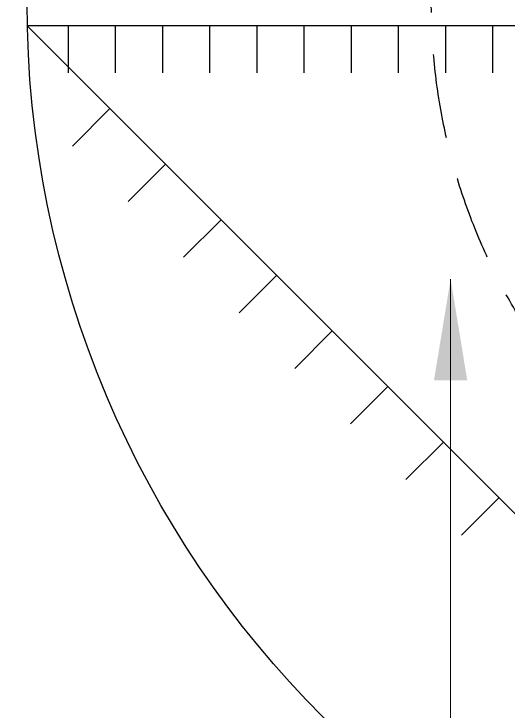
# Model space of a CAD drawing. Header units: millimetres. Extents: x -121190 to 167528, y -50070 to 22631.
# Drawn here: x 23907 to 24641, y 4125 to 5159 of the extents above; entities that cross this region are included whole.
import ezdxf

# ---------------------------------------------------------------- set-up
doc = ezdxf.new("R2010")
doc.units = ezdxf.units.MM
doc.header["$MEASUREMENT"] = 0
doc.linetypes.add('HIDDEN', pattern=[0.375, 0.25, -0.125])
doc.layers.add('04.HIDDEN', color=8, linetype='HIDDEN')
doc.layers.add('10.HATCH', color=9, linetype='Continuous')
doc.layers.add('CDC_03.BORDER', color=3, linetype='Continuous', lineweight=25)
doc.layers.add('CDC_11.NOTE', color=8, linetype='Continuous', lineweight=18)
doc.styles.get("Standard").update_dxf_attribs({"font": 'txt_____.ttf'})
doc.dimstyles.new('DIM 1-100', dxfattribs={"dimscale": 100, "dimtxt": 4, "dimasz": 1.5, "dimexe": 1, "dimexo": 0, "dimgap": 1, "dimtad": 1, "dimdec": 0, "dimdsep": 46, "dimtxsty": 'Standard', "dimblk": 'ARCHTICK', "dimcen": 0, "dimdle": 1, "dimclrd": 256, "dimclre": 256, "dimclrt": 7, "dimazin": 2, "dimtp": 0.1, "dimtm": 0.1, "dimtfac": 0.71, "dimtdec": 0, "dimtofl": 0, "dimtmove": 2, "dimatfit": 3, "dimfxl": 1, "dimtolj": 1, "dimlwd": -1, "dimlwe": -1, "dimarcsym": 0})

# ---------------------------------------------------------------- blocks, each defined once
blk = doc.blocks.new('_ArchTick')
at = {"color": 0, "linetype": 'ByBlock', "const_width": 0.15}
blk.add_lwpolyline([(-0.5, -0.5), (0.5, 0.5)], dxfattribs=at)

msp = doc.modelspace()

# ---------------------------------------------------------------- linework, layer by layer
at = {"layer": '04.HIDDEN', "ltscale": 500}
msp.add_circle((25426.9, 5176.8), 900, dxfattribs=at)
at = {"layer": '10.HATCH', "ltscale": 10}
for p, q in [((23987.9, 5141.8), (23987.9, 5071.8)), ((24057.9, 5141.8), (24057.9, 5071.8)), ((24127.9, 5141.8), (24127.9, 5071.8)), ((24197.9, 5141.8), (24197.9, 5071.8)), ((24267.9, 5141.8), (24267.9, 5071.8)), ((24337.9, 5141.8), (24337.9, 5071.8)), ((24407.9, 5141.8), (24407.9, 5071.8)), ((24477.9, 5141.8), (24477.9, 5071.8)), ((24547.9, 5141.8), (24547.9, 5071.8)), ((24617.9, 5141.8), (24617.9, 5071.8)), ((23994.3, 4963.4), (24049.9, 5019)), ((24076.8, 4880.9), (24132.4, 4936.5)), ((24159.3, 4798.4), (24214.9, 4854)), ((24241.8, 4715.9), (24297.4, 4771.5)), ((24324.3, 4633.4), (24379.9, 4689)), ((24406.8, 4551), (24462.4, 4606.5)), ((24489.3, 4468.5), (24544.9, 4524)), ((24571.8, 4386), (24627.4, 4441.5))]:
    msp.add_line(p, q, dxfattribs=at)
at = {"layer": 'CDC_03.BORDER', "ltscale": 10}
for p in [(25461.9, 5141.8), (25391.9, 3677.2)]:
    msp.add_line(p, (23926.9, 5141.8), dxfattribs=at)
msp.add_circle((25426.9, 5176.8), 1500, dxfattribs=at)

# ---------------------------------------------------------------- leaders
at = {"layer": 'CDC_11.NOTE'}
msp.add_leader([(24555.6, 4765.9), (24555.6, 2563.1), (21981.5, 2563.1)], dimstyle='DIM 1-100', dxfattribs=at)

doc.saveas('drawing.dxf')
